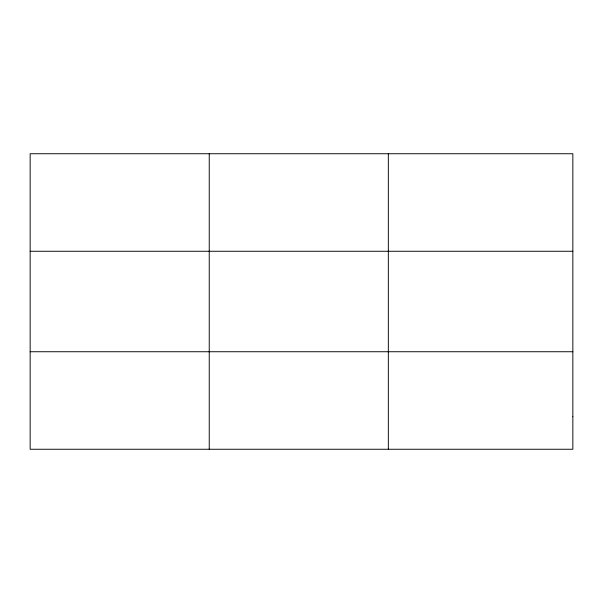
<?xml version="1.0" encoding="UTF-8"?>
<svg xmlns="http://www.w3.org/2000/svg" width="603" height="603" viewBox="0 0 603 603"><rect width="100%" height="100%" fill="white"/><g stroke="black" fill="none" stroke-linecap="round" stroke-linejoin="round"><path stroke-width="0.9" d="M30.15 251.263L572.85 251.263M30.15 351.737L572.85 351.737M388.332 153.742L388.332 449.258M209.241 153.742L209.241 449.258M572.85 416.748L572.85 449.258L30.15 449.258L30.15 153.742L572.85 153.742L572.85 416.748"/></g></svg>
